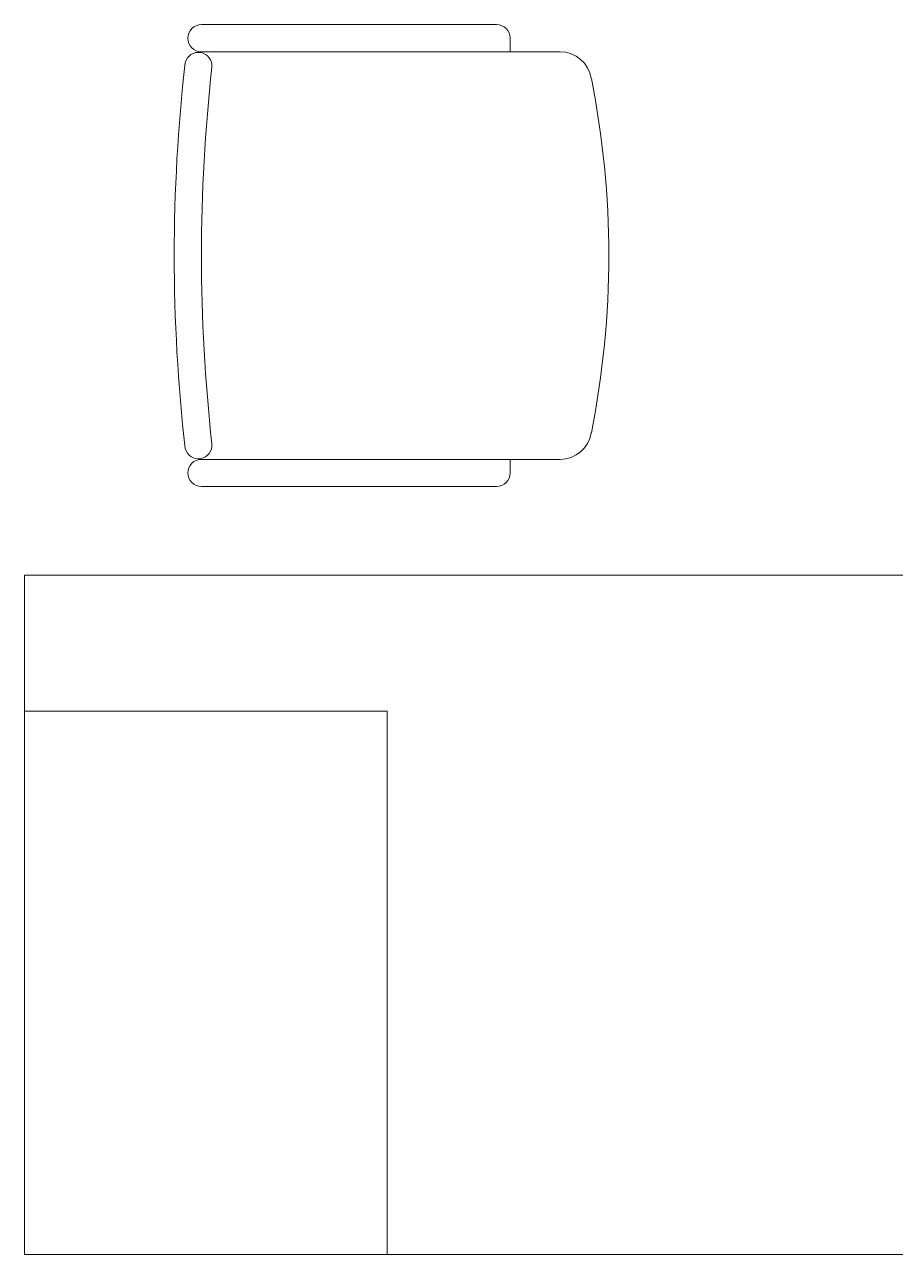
# Model space of a CAD drawing. Header units: inches. Extents: x -12418 to 57169, y -29325 to 19878.
# Drawn here: x 46788 to 47749, y -6148 to -4790 of the extents above; entities that cross this region are included whole.
import ezdxf

# ---------------------------------------------------------------- set-up
doc = ezdxf.new("R2010")
doc.units = ezdxf.units.IN
doc.header["$LTSCALE"] = 25
doc.header["$MEASUREMENT"] = 0
doc.linetypes.add('00-Ground Floor$0$HIDDEN', pattern=[9.525, 6.35, -3.175])
doc.linetypes.add('DASHDOT', pattern=[25.4, 12.7, -6.35, 0, -6.35])
doc.layers.get('0').update_dxf_attribs({"color": 8})
doc.layers.add('00-Ground Floor$0$LOADING', color=253, linetype='Continuous', lineweight=5)
doc.layers.add('E-LITE-CLNG-CNDT', color=6, linetype='DASHDOT', lineweight=35)

# ---------------------------------------------------------------- blocks, each defined once
blk = doc.blocks.new('00-Ground Floor$0$GF21043-P')
at = {"color": 0}
for p, q in [((0.8, 0.75), (-0.8, 0.75)), ((-0.8, 0.75), (-0.8, 0)), ((-0.8, 0), (0.8, 0))]:
    blk.add_line(p, q, dxfattribs=at)
at = {"color": 0, "linetype": '00-Ground Floor$0$HIDDEN'}
for p, q in [((-0.8, 0.6), (-0.4, 0.6)), ((-0.4, 0.6), (-0.4, 0))]:
    blk.add_line(p, q, dxfattribs=at)
blk = doc.blocks.new('00-Ground Floor$0$GF21016-P')
at = {"layer": '00-Ground Floor$0$LOADING', "extrusion": (-1.24384e-09, -1.20261e-09, -1)}
for p, q in [((0.0128, 0.0179), (0.0128, 0.4136)), ((0.4628, 0.0179), (0.4628, 0.4136)), ((-0.0022, 0.3585), (0.0128, 0.3585)), ((0.4778, 0.3585), (0.4628, 0.3585)), ((-0.0172, 0.0179), (-0.0172, 0.3435)), ((0.4928, 0.0179), (0.4928, 0.3435)), ((0.4778, 0.0029), (0.4778, 0.0029))]:
    blk.add_line(p, q, dxfattribs=at)
for centre, radius, start, end in [((-0.2378, -0.5362), 1.0036, 78.7568, 101.2432), ((-0.0478, 0.4136), 0.035, 0, 80.6557), ((-0.4278, 0.4136), 0.035, 99.3443, 180), ((0.0022, 0.3435), 0.015, 0, 90), ((-0.4778, 0.3435), 0.015, 90, 180), ((-0.0284, 0.0145), 0.015, 284.3864, 95.5209), ((-0.2378, 1.8928), 1.8749, 263.6341, 276.3659), ((-0.4471, 0.0145), 0.015, 84.4791, 255.6136), ((0.0022, 0.0179), 0.015, 270, 0), ((0.0022, 0.0179), 0.015, 180, 270), ((-0.4778, 0.0179), 0.015, 270, 0), ((-0.4778, 0.0179), 0.015, 180, 270), ((-0.2378, 1.8734), 1.8855, 263.5119, 276.4881)]:
    blk.add_arc(centre, radius, start, end, dxfattribs=at)
blk = doc.blocks.new('00-Ground Floor')
at = {"layer": '00-Ground Floor$0$LOADING', "color": 1, "extrusion": (-1.86519e-05, -4.75185e-05, 1), "xscale": 1000.000000000001, "yscale": 1000.000000000001, "zscale": -1000.000000000011, "rotation": 269.9999749024569}
blk.add_blockref('00-Ground Floor$0$GF21016-P', (46965.5, -4807.4, -0.7), dxfattribs=at)
at = {"layer": '00-Ground Floor$0$LOADING', "extrusion": (-2.24019e-05, -2.34045e-18, 1), "xscale": 1000, "yscale": 1000, "zscale": 1000, "rotation": 359.9999999999999}
blk.add_blockref('00-Ground Floor$0$GF21043-P', (47588.3, -6148.1, -1.1), dxfattribs=at)

msp = doc.modelspace()

# ---------------------------------------------------------------- block references
at = {"layer": 'E-LITE-CLNG-CNDT'}
msp.add_blockref('00-Ground Floor', (0, 0), dxfattribs=at)

doc.saveas('drawing.dxf')
